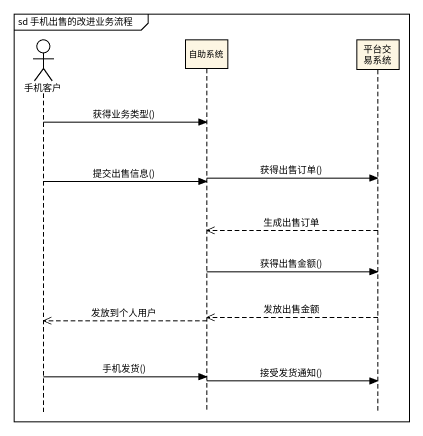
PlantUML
@startuml
mainframe sd 手机出售的改进业务流程
hide footbox
actor 手机客户
participant 自助系统
participant 平台交易系统

手机客户 -> 自助系统 : 获得业务类型()
自助系统 -> 平台交易系统 : 获得出售订单()
手机客户 -> 自助系统 : 提交出售信息()
平台交易系统 -->> 自助系统 : 生成出售订单
自助系统 -> 平台交易系统 : 获得出售金额()
平台交易系统 -->> 自助系统 : 发放出售金额
自助系统 -->> 手机客户 : 发放到个人用户
手机客户 -> 自助系统 : 手机发货()
自助系统 -> 平台交易系统 : 接受发货通知()
@enduml
